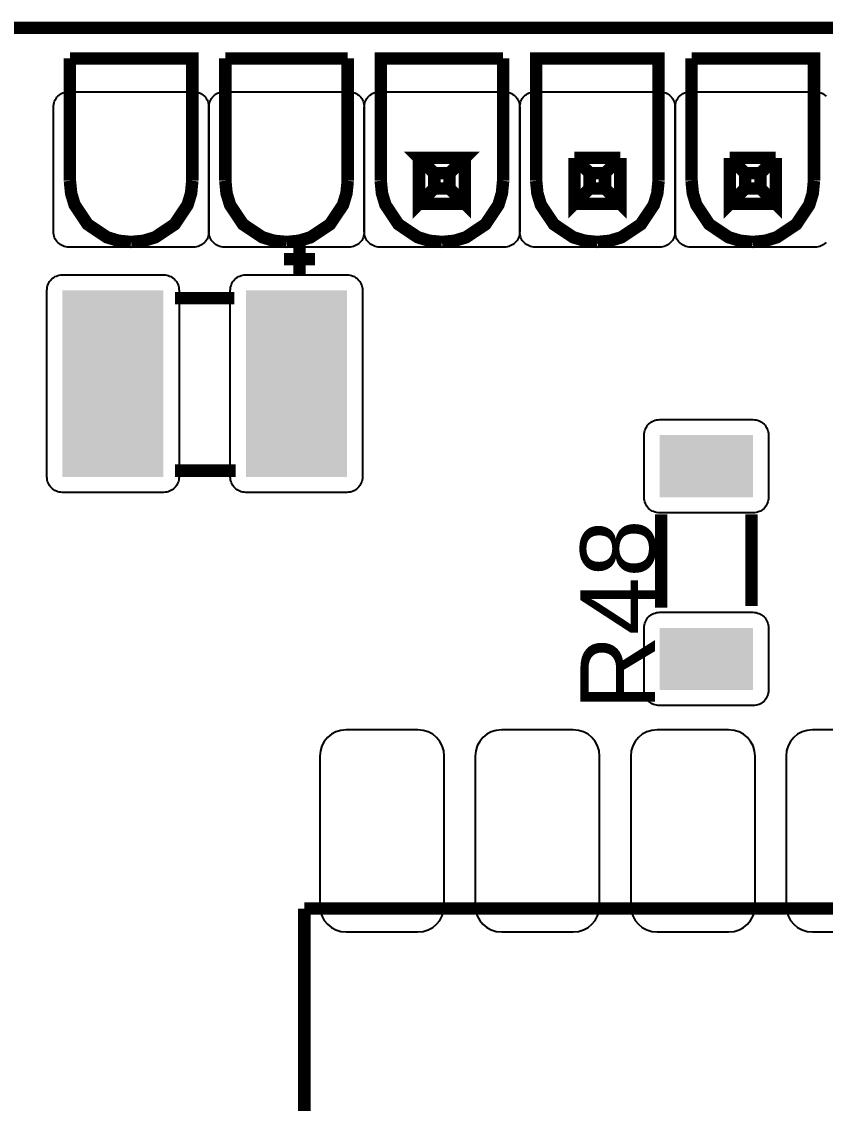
# Model space of a CAD drawing. Header units: inches. Extents: x -1.93 to 1.94, y -2.6 to 2.6.
# Drawn here: x -1.332 to -0.814, y 0.836 to 1.532 of the extents above; entities that cross this region are included whole.
import ezdxf

# ---------------------------------------------------------------- set-up
doc = ezdxf.new("R2010")
doc.units = ezdxf.units.IN
doc.layers.get('0').update_dxf_attribs({"linetype": 'CONTINUOUS'})

# ---------------------------------------------------------------- blocks, each defined once
blk = doc.blocks.new('RPAD')
blk.add_trace([(-0.5, -0.5), (-0.5, 0.5), (0.5, -0.5), (0.5, 0.5)])

msp = doc.modelspace()

# ---------------------------------------------------------------- linework, layer by layer
at = {"const_width": 0.008}
for points in [[(1.573465, 1.528117), (-1.576142, 1.528117)], [(1.573465, 1.528117), (-1.576142, 1.528117)], [(1.573465, 1.528117), (-1.576142, 1.528117)], [(-1.300551, 1.508431), (-1.300551, 1.475492)], [(-1.221811, 1.475492), (-1.221811, 1.508431), (-1.300551, 1.508431)], [(-1.300551, 1.508431), (-1.300551, 1.475492)], [(-1.221811, 1.475492), (-1.221811, 1.508431), (-1.300551, 1.508431)], [(-1.300551, 1.508431), (-1.300551, 1.475492)], [(-1.221811, 1.475492), (-1.221811, 1.508431), (-1.300551, 1.508431)], [(-1.200551, 1.508431), (-1.200551, 1.475492)], [(-1.121811, 1.508431), (-1.200551, 1.508431)], [(-1.200551, 1.508431), (-1.200551, 1.475492)], [(-1.121811, 1.508431), (-1.200551, 1.508431)], [(-1.200551, 1.508431), (-1.200551, 1.475492)], [(-1.121811, 1.508431), (-1.200551, 1.508431)], [(-1.121811, 1.475492), (-1.121811, 1.508431)], [(-1.121811, 1.475492), (-1.121811, 1.508431)], [(-1.121811, 1.475492), (-1.121811, 1.508431)], [(-1.021811, 1.508431), (-1.100551, 1.508431), (-1.100551, 1.475492)], [(-1.021811, 1.508431), (-1.100551, 1.508431), (-1.100551, 1.475492)], [(-1.021811, 1.508431), (-1.100551, 1.508431), (-1.100551, 1.475492)], [(-1.021811, 1.475492), (-1.021811, 1.508431)], [(-1.021811, 1.475492), (-1.021811, 1.508431)], [(-1.021811, 1.475492), (-1.021811, 1.508431)], [(-0.921811, 1.475492), (-0.921811, 1.508431), (-1.000551, 1.508431), (-1.000551, 1.475492)], [(-0.921811, 1.475492), (-0.921811, 1.508431), (-1.000551, 1.508431), (-1.000551, 1.475492)], [(-0.921811, 1.475492), (-0.921811, 1.508431), (-1.000551, 1.508431), (-1.000551, 1.475492)], [(-0.900551, 1.508431), (-0.900551, 1.475492)], [(-0.821811, 1.475492), (-0.821811, 1.508431), (-0.900551, 1.508431)], [(-0.900551, 1.508431), (-0.900551, 1.475492)], [(-0.821811, 1.475492), (-0.821811, 1.508431), (-0.900551, 1.508431)], [(-0.900551, 1.508431), (-0.900551, 1.475492)], [(-0.821811, 1.475492), (-0.821811, 1.508431), (-0.900551, 1.508431)], [(-1.300551, 1.475492), (-1.300551, 1.429691)], [(-1.300551, 1.475492), (-1.300551, 1.429691)], [(-1.300551, 1.475492), (-1.300551, 1.429691)], [(-1.221811, 1.429691), (-1.221811, 1.475492)], [(-1.221811, 1.429691), (-1.221811, 1.475492)], [(-1.221811, 1.429691), (-1.221811, 1.475492)], [(-1.200551, 1.475492), (-1.200551, 1.429691)], [(-1.200551, 1.475492), (-1.200551, 1.429691)], [(-1.200551, 1.475492), (-1.200551, 1.429691)], [(-1.121811, 1.429691), (-1.121811, 1.475492)], [(-1.121811, 1.429691), (-1.121811, 1.475492)], [(-1.121811, 1.429691), (-1.121811, 1.475492)], [(-1.100551, 1.475492), (-1.100551, 1.429691)], [(-1.100551, 1.475492), (-1.100551, 1.429691)], [(-1.100551, 1.475492), (-1.100551, 1.429691)], [(-1.021811, 1.429691), (-1.021811, 1.475492)], [(-1.021811, 1.429691), (-1.021811, 1.475492)], [(-1.021811, 1.429691), (-1.021811, 1.475492)], [(-1.000551, 1.475492), (-1.000551, 1.429691)], [(-1.000551, 1.475492), (-1.000551, 1.429691)], [(-1.000551, 1.475492), (-1.000551, 1.429691)], [(-0.921811, 1.429691), (-0.921811, 1.475492)], [(-0.921811, 1.429691), (-0.921811, 1.475492)], [(-0.921811, 1.429691), (-0.921811, 1.475492)], [(-0.900551, 1.475492), (-0.900551, 1.429691)], [(-0.900551, 1.475492), (-0.900551, 1.429691)], [(-0.900551, 1.475492), (-0.900551, 1.429691)], [(-0.821811, 1.429691), (-0.821811, 1.475492)], [(-0.821811, 1.429691), (-0.821811, 1.475492)], [(-0.821811, 1.429691), (-0.821811, 1.475492)], [(-1.066102, 1.434613), (-1.075945, 1.444455), (-1.046417, 1.444455), (-1.05626, 1.434613), (-1.066102, 1.434613)], [(-1.066102, 1.434613), (-1.075945, 1.444455), (-1.046417, 1.444455), (-1.05626, 1.434613), (-1.066102, 1.434613)], [(-1.066102, 1.434613), (-1.075945, 1.444455), (-1.046417, 1.444455), (-1.05626, 1.434613), (-1.066102, 1.434613)], [(-1.066102, 1.42477), (-1.075945, 1.414928), (-1.075945, 1.444455)], [(-1.066102, 1.42477), (-1.075945, 1.414928), (-1.075945, 1.444455)], [(-1.066102, 1.42477), (-1.075945, 1.414928), (-1.075945, 1.444455)], [(-1.046417, 1.444455), (-1.046417, 1.414928), (-1.05626, 1.42477), (-1.05626, 1.434613)], [(-1.046417, 1.444455), (-1.046417, 1.414928), (-1.05626, 1.42477), (-1.05626, 1.434613)], [(-1.046417, 1.444455), (-1.046417, 1.414928), (-1.05626, 1.42477), (-1.05626, 1.434613)], [(-0.966102, 1.42477), (-0.975945, 1.414928), (-0.975945, 1.444455)], [(-0.966102, 1.434613), (-0.975945, 1.444455)], [(-0.975945, 1.444455), (-0.946417, 1.444455)], [(-0.966102, 1.42477), (-0.975945, 1.414928), (-0.975945, 1.444455)], [(-0.966102, 1.434613), (-0.975945, 1.444455)], [(-0.975945, 1.444455), (-0.946417, 1.444455)], [(-0.966102, 1.42477), (-0.975945, 1.414928), (-0.975945, 1.444455)], [(-0.966102, 1.434613), (-0.975945, 1.444455)], [(-0.975945, 1.444455), (-0.946417, 1.444455)], [(-0.946417, 1.444455), (-0.95626, 1.434613)], [(-0.946417, 1.444455), (-0.946417, 1.414928), (-0.95626, 1.42477), (-0.95626, 1.434613)], [(-0.946417, 1.444455), (-0.95626, 1.434613)], [(-0.946417, 1.444455), (-0.946417, 1.414928), (-0.95626, 1.42477), (-0.95626, 1.434613)], [(-0.946417, 1.444455), (-0.95626, 1.434613)], [(-0.946417, 1.444455), (-0.946417, 1.414928), (-0.95626, 1.42477), (-0.95626, 1.434613)], [(-0.866102, 1.42477), (-0.875945, 1.414928), (-0.875945, 1.444455)], [(-0.866102, 1.434613), (-0.875945, 1.444455)], [(-0.875945, 1.444455), (-0.846417, 1.444455)], [(-0.866102, 1.42477), (-0.875945, 1.414928), (-0.875945, 1.444455)], [(-0.866102, 1.434613), (-0.875945, 1.444455)], [(-0.875945, 1.444455), (-0.846417, 1.444455)], [(-0.866102, 1.42477), (-0.875945, 1.414928), (-0.875945, 1.444455)], [(-0.866102, 1.434613), (-0.875945, 1.444455)], [(-0.875945, 1.444455), (-0.846417, 1.444455)], [(-0.846417, 1.444455), (-0.85626, 1.434613)], [(-0.846417, 1.444455), (-0.846417, 1.414928), (-0.85626, 1.42477), (-0.85626, 1.434613)], [(-0.846417, 1.444455), (-0.85626, 1.434613)], [(-0.846417, 1.444455), (-0.846417, 1.414928), (-0.85626, 1.42477), (-0.85626, 1.434613)], [(-0.846417, 1.444455), (-0.85626, 1.434613)], [(-0.846417, 1.444455), (-0.846417, 1.414928), (-0.85626, 1.42477), (-0.85626, 1.434613)], [(-1.066102, 1.434613), (-1.066102, 1.42477)], [(-1.066102, 1.434613), (-1.066102, 1.42477)], [(-1.066102, 1.434613), (-1.066102, 1.42477)], [(-0.966102, 1.434613), (-0.966102, 1.42477)], [(-0.95626, 1.434613), (-0.966102, 1.434613)], [(-0.966102, 1.434613), (-0.966102, 1.42477)], [(-0.95626, 1.434613), (-0.966102, 1.434613)], [(-0.966102, 1.434613), (-0.966102, 1.42477)], [(-0.95626, 1.434613), (-0.966102, 1.434613)], [(-0.866102, 1.434613), (-0.866102, 1.42477)], [(-0.85626, 1.434613), (-0.866102, 1.434613)], [(-0.866102, 1.434613), (-0.866102, 1.42477)], [(-0.85626, 1.434613), (-0.866102, 1.434613)], [(-0.866102, 1.434613), (-0.866102, 1.42477)], [(-0.85626, 1.434613), (-0.866102, 1.434613)], [(-1.300551, 1.429691), (-1.299768, 1.421641), (-1.297514, 1.414197), (-1.289171, 1.401702), (-1.276676, 1.393359), (-1.269231, 1.391105), (-1.261181, 1.390321)], [(-1.300551, 1.429691), (-1.299768, 1.421641), (-1.297514, 1.414197), (-1.289171, 1.401702), (-1.276676, 1.393359), (-1.269231, 1.391105), (-1.261181, 1.390321)], [(-1.300551, 1.429691), (-1.299768, 1.421641), (-1.297514, 1.414197), (-1.289171, 1.401702), (-1.276676, 1.393359), (-1.269231, 1.391105), (-1.261181, 1.390321)], [(-1.221811, 1.429691), (-1.222594, 1.421641), (-1.224848, 1.414197), (-1.233191, 1.401702), (-1.245687, 1.393359), (-1.253131, 1.391105), (-1.261181, 1.390321)], [(-1.221811, 1.429691), (-1.222594, 1.421641), (-1.224848, 1.414197), (-1.233191, 1.401702), (-1.245687, 1.393359), (-1.253131, 1.391105), (-1.261181, 1.390321)], [(-1.221811, 1.429691), (-1.222594, 1.421641), (-1.224848, 1.414197), (-1.233191, 1.401702), (-1.245687, 1.393359), (-1.253131, 1.391105), (-1.261181, 1.390321)], [(-1.200551, 1.429691), (-1.199768, 1.421641), (-1.197514, 1.414197), (-1.189171, 1.401702), (-1.176676, 1.393359), (-1.169231, 1.391105), (-1.161181, 1.390321)], [(-1.200551, 1.429691), (-1.199768, 1.421641), (-1.197514, 1.414197), (-1.189171, 1.401702), (-1.176676, 1.393359), (-1.169231, 1.391105), (-1.161181, 1.390321)], [(-1.200551, 1.429691), (-1.199768, 1.421641), (-1.197514, 1.414197), (-1.189171, 1.401702), (-1.176676, 1.393359), (-1.169231, 1.391105), (-1.161181, 1.390321)], [(-1.121811, 1.429691), (-1.122594, 1.421641), (-1.124848, 1.414197), (-1.133191, 1.401702), (-1.145687, 1.393359), (-1.153131, 1.391105), (-1.161181, 1.390321)], [(-1.121811, 1.429691), (-1.122594, 1.421641), (-1.124848, 1.414197), (-1.133191, 1.401702), (-1.145687, 1.393359), (-1.153131, 1.391105), (-1.161181, 1.390321)], [(-1.121811, 1.429691), (-1.122594, 1.421641), (-1.124848, 1.414197), (-1.133191, 1.401702), (-1.145687, 1.393359), (-1.153131, 1.391105), (-1.161181, 1.390321)], [(-1.100551, 1.429691), (-1.099768, 1.421641), (-1.097514, 1.414197), (-1.089171, 1.401702), (-1.076676, 1.393359), (-1.069231, 1.391105), (-1.061181, 1.390321)], [(-1.100551, 1.429691), (-1.099768, 1.421641), (-1.097514, 1.414197), (-1.089171, 1.401702), (-1.076676, 1.393359), (-1.069231, 1.391105), (-1.061181, 1.390321)], [(-1.100551, 1.429691), (-1.099768, 1.421641), (-1.097514, 1.414197), (-1.089171, 1.401702), (-1.076676, 1.393359), (-1.069231, 1.391105), (-1.061181, 1.390321)], [(-1.066102, 1.42477), (-1.05626, 1.42477)], [(-1.066102, 1.42477), (-1.05626, 1.42477)], [(-1.066102, 1.42477), (-1.05626, 1.42477)], [(-1.021811, 1.429691), (-1.022594, 1.421641), (-1.024848, 1.414197), (-1.033191, 1.401702), (-1.045687, 1.393359), (-1.053131, 1.391105), (-1.061181, 1.390321)], [(-1.021811, 1.429691), (-1.022594, 1.421641), (-1.024848, 1.414197), (-1.033191, 1.401702), (-1.045687, 1.393359), (-1.053131, 1.391105), (-1.061181, 1.390321)], [(-1.021811, 1.429691), (-1.022594, 1.421641), (-1.024848, 1.414197), (-1.033191, 1.401702), (-1.045687, 1.393359), (-1.053131, 1.391105), (-1.061181, 1.390321)], [(-1.000551, 1.429691), (-0.999768, 1.421641), (-0.997514, 1.414197), (-0.989171, 1.401702), (-0.976676, 1.393359), (-0.969231, 1.391105), (-0.961181, 1.390321)], [(-1.000551, 1.429691), (-0.999768, 1.421641), (-0.997514, 1.414197), (-0.989171, 1.401702), (-0.976676, 1.393359), (-0.969231, 1.391105), (-0.961181, 1.390321)], [(-1.000551, 1.429691), (-0.999768, 1.421641), (-0.997514, 1.414197), (-0.989171, 1.401702), (-0.976676, 1.393359), (-0.969231, 1.391105), (-0.961181, 1.390321)], [(-0.966102, 1.42477), (-0.95626, 1.42477)], [(-0.966102, 1.42477), (-0.95626, 1.42477)], [(-0.966102, 1.42477), (-0.95626, 1.42477)], [(-0.921811, 1.429691), (-0.922594, 1.421641), (-0.924848, 1.414197), (-0.933191, 1.401702), (-0.945687, 1.393359), (-0.953131, 1.391105), (-0.961181, 1.390321)], [(-0.921811, 1.429691), (-0.922594, 1.421641), (-0.924848, 1.414197), (-0.933191, 1.401702), (-0.945687, 1.393359), (-0.953131, 1.391105), (-0.961181, 1.390321)], [(-0.921811, 1.429691), (-0.922594, 1.421641), (-0.924848, 1.414197), (-0.933191, 1.401702), (-0.945687, 1.393359), (-0.953131, 1.391105), (-0.961181, 1.390321)], [(-0.900551, 1.429691), (-0.899768, 1.421641), (-0.897514, 1.414197), (-0.889171, 1.401702), (-0.876676, 1.393359), (-0.869231, 1.391105), (-0.861181, 1.390321)], [(-0.900551, 1.429691), (-0.899768, 1.421641), (-0.897514, 1.414197), (-0.889171, 1.401702), (-0.876676, 1.393359), (-0.869231, 1.391105), (-0.861181, 1.390321)], [(-0.900551, 1.429691), (-0.899768, 1.421641), (-0.897514, 1.414197), (-0.889171, 1.401702), (-0.876676, 1.393359), (-0.869231, 1.391105), (-0.861181, 1.390321)], [(-0.866102, 1.42477), (-0.85626, 1.42477)], [(-0.866102, 1.42477), (-0.85626, 1.42477)], [(-0.866102, 1.42477), (-0.85626, 1.42477)], [(-0.821811, 1.429691), (-0.822594, 1.421641), (-0.824848, 1.414197), (-0.833191, 1.401702), (-0.845687, 1.393359), (-0.853131, 1.391105), (-0.861181, 1.390321)], [(-0.821811, 1.429691), (-0.822594, 1.421641), (-0.824848, 1.414197), (-0.833191, 1.401702), (-0.845687, 1.393359), (-0.853131, 1.391105), (-0.861181, 1.390321)], [(-0.821811, 1.429691), (-0.822594, 1.421641), (-0.824848, 1.414197), (-0.833191, 1.401702), (-0.845687, 1.393359), (-0.853131, 1.391105), (-0.861181, 1.390321)], [(-1.046417, 1.414928), (-1.075945, 1.414928)], [(-1.046417, 1.414928), (-1.075945, 1.414928)], [(-1.046417, 1.414928), (-1.075945, 1.414928)], [(-0.946417, 1.414928), (-0.975945, 1.414928)], [(-0.946417, 1.414928), (-0.975945, 1.414928)], [(-0.946417, 1.414928), (-0.975945, 1.414928)], [(-0.846417, 1.414928), (-0.875945, 1.414928)], [(-0.846417, 1.414928), (-0.875945, 1.414928)], [(-0.846417, 1.414928), (-0.875945, 1.414928)], [(-1.152843, 1.369213), (-1.152843, 1.389213)], [(-1.152843, 1.369213), (-1.152843, 1.389213)], [(-1.152843, 1.369213), (-1.152843, 1.389213)], [(-1.162843, 1.379213), (-1.142843, 1.379213)], [(-1.162843, 1.379213), (-1.142843, 1.379213)], [(-1.162843, 1.379213), (-1.142843, 1.379213)], [(-1.232843, 1.354213), (-1.194843, 1.354213)], [(-1.232843, 1.354213), (-1.194843, 1.354213)], [(-1.232843, 1.354213), (-1.194843, 1.354213)], [(-1.232843, 1.243213), (-1.193843, 1.243213)], [(-1.232843, 1.243213), (-1.193843, 1.243213)], [(-1.232843, 1.243213), (-1.193843, 1.243213)], [(-0.920063, 1.155047), (-0.920063, 1.215047)], [(-0.920063, 1.155047), (-0.920063, 1.215047)], [(-0.920063, 1.155047), (-0.920063, 1.215047)], [(-0.862063, 1.156047), (-0.862063, 1.215047)], [(-0.862063, 1.156047), (-0.862063, 1.215047)], [(-0.862063, 1.156047), (-0.862063, 1.215047)], [(-1.149724, 0.961417), (-1.149724, 0.461417)], [(0.850276, 0.961417), (-1.149724, 0.961417)], [(-1.149724, 0.961417), (-1.149724, 0.461417)], [(0.850276, 0.961417), (-1.149724, 0.961417)], [(-1.149724, 0.961417), (-1.149724, 0.461417)], [(0.850276, 0.961417), (-1.149724, 0.961417)]]:
    msp.add_lwpolyline(points, dxfattribs=at)
for points in [[(-1.301142, 1.487008), (-1.221142, 1.487008), (-1.220102, 1.486957), (-1.219097, 1.486809), (-1.21813, 1.486567), (-1.217206, 1.486236), (-1.21633, 1.485822), (-1.215506, 1.485327), (-1.214738, 1.484757), (-1.214032, 1.484117), (-1.213392, 1.483411), (-1.212823, 1.482644), (-1.212328, 1.48182), (-1.211913, 1.480943), (-1.211583, 1.480019), (-1.211341, 1.479052), (-1.211192, 1.478047), (-1.211142, 1.477008), (-1.211142, 1.397008), (-1.211192, 1.395969), (-1.211341, 1.394963), (-1.211583, 1.393996), (-1.211913, 1.393072), (-1.212328, 1.392196), (-1.212823, 1.391372), (-1.213392, 1.390605), (-1.214032, 1.389898), (-1.214738, 1.389258), (-1.215506, 1.388689), (-1.21633, 1.388194), (-1.217206, 1.38778), (-1.21813, 1.387449), (-1.219097, 1.387207), (-1.220102, 1.387058), (-1.221142, 1.387008), (-1.301142, 1.387008), (-1.302181, 1.387058), (-1.303186, 1.387207), (-1.304153, 1.387449), (-1.305077, 1.38778), (-1.305954, 1.388194), (-1.306778, 1.388689), (-1.307545, 1.389258), (-1.308251, 1.389898), (-1.308891, 1.390605), (-1.309461, 1.391372), (-1.309955, 1.392196), (-1.31037, 1.393072), (-1.310701, 1.393996), (-1.310943, 1.394963), (-1.311091, 1.395969), (-1.311142, 1.397008), (-1.311142, 1.477008), (-1.311091, 1.478047), (-1.310943, 1.479052), (-1.310701, 1.480019), (-1.31037, 1.480943), (-1.309955, 1.48182), (-1.309461, 1.482644), (-1.308891, 1.483411), (-1.308251, 1.484117), (-1.307545, 1.484757), (-1.306778, 1.485327), (-1.305954, 1.485822), (-1.305077, 1.486236), (-1.304153, 1.486567), (-1.303186, 1.486809), (-1.302181, 1.486957), (-1.301142, 1.487008)], [(-1.201142, 1.487008), (-1.121142, 1.487008), (-1.120102, 1.486957), (-1.119097, 1.486809), (-1.11813, 1.486567), (-1.117206, 1.486236), (-1.11633, 1.485822), (-1.115506, 1.485327), (-1.114738, 1.484757), (-1.114032, 1.484117), (-1.113392, 1.483411), (-1.112823, 1.482644), (-1.112328, 1.48182), (-1.111913, 1.480943), (-1.111583, 1.480019), (-1.111341, 1.479052), (-1.111192, 1.478047), (-1.111142, 1.477008), (-1.111142, 1.397008), (-1.111192, 1.395969), (-1.111341, 1.394963), (-1.111583, 1.393996), (-1.111913, 1.393072), (-1.112328, 1.392196), (-1.112823, 1.391372), (-1.113392, 1.390605), (-1.114032, 1.389898), (-1.114738, 1.389258), (-1.115506, 1.388689), (-1.11633, 1.388194), (-1.117206, 1.38778), (-1.11813, 1.387449), (-1.119097, 1.387207), (-1.120102, 1.387058), (-1.121142, 1.387008), (-1.201142, 1.387008), (-1.202181, 1.387058), (-1.203186, 1.387207), (-1.204153, 1.387449), (-1.205077, 1.38778), (-1.205954, 1.388194), (-1.206778, 1.388689), (-1.207545, 1.389258), (-1.208251, 1.389898), (-1.208891, 1.390605), (-1.209461, 1.391372), (-1.209955, 1.392196), (-1.21037, 1.393072), (-1.210701, 1.393996), (-1.210943, 1.394963), (-1.211091, 1.395969), (-1.211142, 1.397008), (-1.211142, 1.477008), (-1.211091, 1.478047), (-1.210943, 1.479052), (-1.210701, 1.480019), (-1.21037, 1.480943), (-1.209955, 1.48182), (-1.209461, 1.482644), (-1.208891, 1.483411), (-1.208251, 1.484117), (-1.207545, 1.484757), (-1.206778, 1.485327), (-1.205954, 1.485822), (-1.205077, 1.486236), (-1.204153, 1.486567), (-1.203186, 1.486809), (-1.202181, 1.486957), (-1.201142, 1.487008)], [(-1.101142, 1.487008), (-1.021142, 1.487008), (-1.020102, 1.486957), (-1.019097, 1.486809), (-1.01813, 1.486567), (-1.017206, 1.486236), (-1.01633, 1.485822), (-1.015506, 1.485327), (-1.014738, 1.484757), (-1.014032, 1.484117), (-1.013392, 1.483411), (-1.012823, 1.482644), (-1.012328, 1.48182), (-1.011913, 1.480943), (-1.011583, 1.480019), (-1.011341, 1.479052), (-1.011192, 1.478047), (-1.011142, 1.477008), (-1.011142, 1.397008), (-1.011192, 1.395969), (-1.011341, 1.394963), (-1.011583, 1.393996), (-1.011913, 1.393072), (-1.012328, 1.392196), (-1.012823, 1.391372), (-1.013392, 1.390605), (-1.014032, 1.389898), (-1.014738, 1.389258), (-1.015506, 1.388689), (-1.01633, 1.388194), (-1.017206, 1.38778), (-1.01813, 1.387449), (-1.019097, 1.387207), (-1.020102, 1.387058), (-1.021142, 1.387008), (-1.101142, 1.387008), (-1.102181, 1.387058), (-1.103186, 1.387207), (-1.104153, 1.387449), (-1.105077, 1.38778), (-1.105954, 1.388194), (-1.106778, 1.388689), (-1.107545, 1.389258), (-1.108251, 1.389898), (-1.108891, 1.390605), (-1.109461, 1.391372), (-1.109955, 1.392196), (-1.11037, 1.393072), (-1.110701, 1.393996), (-1.110943, 1.394963), (-1.111091, 1.395969), (-1.111142, 1.397008), (-1.111142, 1.477008), (-1.111091, 1.478047), (-1.110943, 1.479052), (-1.110701, 1.480019), (-1.11037, 1.480943), (-1.109955, 1.48182), (-1.109461, 1.482644), (-1.108891, 1.483411), (-1.108251, 1.484117), (-1.107545, 1.484757), (-1.106778, 1.485327), (-1.105954, 1.485822), (-1.105077, 1.486236), (-1.104153, 1.486567), (-1.103186, 1.486809), (-1.102181, 1.486957), (-1.101142, 1.487008)], [(-1.001142, 1.487008), (-0.921142, 1.487008), (-0.920102, 1.486957), (-0.919097, 1.486809), (-0.91813, 1.486567), (-0.917206, 1.486236), (-0.91633, 1.485822), (-0.915506, 1.485327), (-0.914738, 1.484757), (-0.914032, 1.484117), (-0.913392, 1.483411), (-0.912823, 1.482644), (-0.912328, 1.48182), (-0.911913, 1.480943), (-0.911583, 1.480019), (-0.911341, 1.479052), (-0.911192, 1.478047), (-0.911142, 1.477008), (-0.911142, 1.397008), (-0.911192, 1.395969), (-0.911341, 1.394963), (-0.911583, 1.393996), (-0.911913, 1.393072), (-0.912328, 1.392196), (-0.912823, 1.391372), (-0.913392, 1.390605), (-0.914032, 1.389898), (-0.914738, 1.389258), (-0.915506, 1.388689), (-0.91633, 1.388194), (-0.917206, 1.38778), (-0.91813, 1.387449), (-0.919097, 1.387207), (-0.920102, 1.387058), (-0.921142, 1.387008), (-1.001142, 1.387008), (-1.002181, 1.387058), (-1.003186, 1.387207), (-1.004153, 1.387449), (-1.005077, 1.38778), (-1.005954, 1.388194), (-1.006778, 1.388689), (-1.007545, 1.389258), (-1.008251, 1.389898), (-1.008891, 1.390605), (-1.009461, 1.391372), (-1.009955, 1.392196), (-1.01037, 1.393072), (-1.010701, 1.393996), (-1.010943, 1.394963), (-1.011091, 1.395969), (-1.011142, 1.397008), (-1.011142, 1.477008), (-1.011091, 1.478047), (-1.010943, 1.479052), (-1.010701, 1.480019), (-1.01037, 1.480943), (-1.009955, 1.48182), (-1.009461, 1.482644), (-1.008891, 1.483411), (-1.008251, 1.484117), (-1.007545, 1.484757), (-1.006778, 1.485327), (-1.005954, 1.485822), (-1.005077, 1.486236), (-1.004153, 1.486567), (-1.003186, 1.486809), (-1.002181, 1.486957), (-1.001142, 1.487008)], [(-1.305343, 1.369213), (-1.240343, 1.369213), (-1.239303, 1.369162), (-1.238298, 1.369014), (-1.237331, 1.368772), (-1.236407, 1.368441), (-1.235531, 1.368026), (-1.234707, 1.367531), (-1.233939, 1.366962), (-1.233233, 1.366322), (-1.232593, 1.365616), (-1.232024, 1.364848), (-1.231529, 1.364024), (-1.231114, 1.363148), (-1.230783, 1.362224), (-1.230541, 1.361257), (-1.230393, 1.360252), (-1.230343, 1.359213), (-1.230343, 1.239213), (-1.230393, 1.238173), (-1.230541, 1.237168), (-1.230783, 1.236201), (-1.231114, 1.235277), (-1.231529, 1.234401), (-1.232024, 1.233577), (-1.232593, 1.232809), (-1.233233, 1.232103), (-1.233939, 1.231463), (-1.234707, 1.230894), (-1.235531, 1.230399), (-1.236407, 1.229984), (-1.237331, 1.229654), (-1.238298, 1.229411), (-1.239303, 1.229263), (-1.240343, 1.229213), (-1.305343, 1.229213), (-1.306382, 1.229263), (-1.307387, 1.229411), (-1.308354, 1.229654), (-1.309278, 1.229984), (-1.310154, 1.230399), (-1.310978, 1.230894), (-1.311746, 1.231463), (-1.312452, 1.232103), (-1.313092, 1.232809), (-1.313661, 1.233577), (-1.314156, 1.234401), (-1.314571, 1.235277), (-1.314902, 1.236201), (-1.315144, 1.237168), (-1.315292, 1.238173), (-1.315343, 1.239213), (-1.315343, 1.359213), (-1.315292, 1.360252), (-1.315144, 1.361257), (-1.314902, 1.362224), (-1.314571, 1.363148), (-1.314156, 1.364024), (-1.313661, 1.364848), (-1.313092, 1.365616), (-1.312452, 1.366322), (-1.311746, 1.366962), (-1.310978, 1.367531), (-1.310154, 1.368026), (-1.309278, 1.368441), (-1.308354, 1.368772), (-1.307387, 1.369014), (-1.306382, 1.369162), (-1.305343, 1.369213)], [(-1.187343, 1.369213), (-1.122343, 1.369213), (-1.121303, 1.369162), (-1.120298, 1.369014), (-1.119331, 1.368772), (-1.118407, 1.368441), (-1.117531, 1.368026), (-1.116707, 1.367531), (-1.115939, 1.366962), (-1.115233, 1.366322), (-1.114593, 1.365616), (-1.114024, 1.364848), (-1.113529, 1.364024), (-1.113114, 1.363148), (-1.112783, 1.362224), (-1.112541, 1.361257), (-1.112393, 1.360252), (-1.112343, 1.359213), (-1.112343, 1.239213), (-1.112393, 1.238173), (-1.112541, 1.237168), (-1.112783, 1.236201), (-1.113114, 1.235277), (-1.113529, 1.234401), (-1.114024, 1.233577), (-1.114593, 1.232809), (-1.115233, 1.232103), (-1.115939, 1.231463), (-1.116707, 1.230894), (-1.117531, 1.230399), (-1.118407, 1.229984), (-1.119331, 1.229654), (-1.120298, 1.229411), (-1.121303, 1.229263), (-1.122343, 1.229213), (-1.187343, 1.229213), (-1.188382, 1.229263), (-1.189387, 1.229411), (-1.190354, 1.229654), (-1.191278, 1.229984), (-1.192154, 1.230399), (-1.192978, 1.230894), (-1.193746, 1.231463), (-1.194452, 1.232103), (-1.195092, 1.232809), (-1.195661, 1.233577), (-1.196156, 1.234401), (-1.196571, 1.235277), (-1.196902, 1.236201), (-1.197144, 1.237168), (-1.197292, 1.238173), (-1.197343, 1.239213), (-1.197343, 1.359213), (-1.197292, 1.360252), (-1.197144, 1.361257), (-1.196902, 1.362224), (-1.196571, 1.363148), (-1.196156, 1.364024), (-1.195661, 1.364848), (-1.195092, 1.365616), (-1.194452, 1.366322), (-1.193746, 1.366962), (-1.192978, 1.367531), (-1.192154, 1.368026), (-1.191278, 1.368441), (-1.190354, 1.368772), (-1.189387, 1.369014), (-1.188382, 1.369162), (-1.187343, 1.369213)], [(-0.931063, 1.226047), (-0.931063, 1.266047), (-0.931013, 1.267087), (-0.930864, 1.268092), (-0.930622, 1.269059), (-0.930291, 1.269983), (-0.929877, 1.270859), (-0.929382, 1.271683), (-0.928813, 1.272451), (-0.928172, 1.273157), (-0.927466, 1.273797), (-0.926699, 1.274366), (-0.925875, 1.274861), (-0.924998, 1.275276), (-0.924074, 1.275606), (-0.923107, 1.275848), (-0.922102, 1.275997), (-0.921063, 1.276047), (-0.861063, 1.276047), (-0.860024, 1.275997), (-0.859019, 1.275848), (-0.858052, 1.275606), (-0.857128, 1.275276), (-0.856251, 1.274861), (-0.855427, 1.274366), (-0.85466, 1.273797), (-0.853954, 1.273157), (-0.853313, 1.272451), (-0.852744, 1.271683), (-0.852249, 1.270859), (-0.851835, 1.269983), (-0.851504, 1.269059), (-0.851262, 1.268092), (-0.851113, 1.267087), (-0.851063, 1.266047), (-0.851063, 1.226047), (-0.851113, 1.225008), (-0.851262, 1.224003), (-0.851504, 1.223036), (-0.851835, 1.222112), (-0.852249, 1.221235), (-0.852744, 1.220411), (-0.853313, 1.219644), (-0.853954, 1.218938), (-0.85466, 1.218298), (-0.855427, 1.217728), (-0.856251, 1.217234), (-0.857128, 1.216819), (-0.858052, 1.216488), (-0.859019, 1.216246), (-0.860024, 1.216098), (-0.861063, 1.216047), (-0.921063, 1.216047), (-0.922102, 1.216098), (-0.923107, 1.216246), (-0.924074, 1.216488), (-0.924998, 1.216819), (-0.925875, 1.217234), (-0.926699, 1.217728), (-0.927466, 1.218298), (-0.928172, 1.218938), (-0.928813, 1.219644), (-0.929382, 1.220411), (-0.929877, 1.221235), (-0.930291, 1.222112), (-0.930622, 1.223036), (-0.930864, 1.224003), (-0.931013, 1.225008), (-0.931063, 1.226047)], [(-0.931063, 1.102047), (-0.931063, 1.142047), (-0.931013, 1.143087), (-0.930864, 1.144092), (-0.930622, 1.145059), (-0.930291, 1.145983), (-0.929877, 1.146859), (-0.929382, 1.147683), (-0.928813, 1.148451), (-0.928172, 1.149157), (-0.927466, 1.149797), (-0.926699, 1.150366), (-0.925875, 1.150861), (-0.924998, 1.151276), (-0.924074, 1.151606), (-0.923107, 1.151848), (-0.922102, 1.151997), (-0.921063, 1.152047), (-0.861063, 1.152047), (-0.860024, 1.151997), (-0.859019, 1.151848), (-0.858052, 1.151606), (-0.857128, 1.151276), (-0.856251, 1.150861), (-0.855427, 1.150366), (-0.85466, 1.149797), (-0.853954, 1.149157), (-0.853313, 1.148451), (-0.852744, 1.147683), (-0.852249, 1.146859), (-0.851835, 1.145983), (-0.851504, 1.145059), (-0.851262, 1.144092), (-0.851113, 1.143087), (-0.851063, 1.142047), (-0.851063, 1.102047), (-0.851113, 1.101008), (-0.851262, 1.100003), (-0.851504, 1.099036), (-0.851835, 1.098112), (-0.852249, 1.097235), (-0.852744, 1.096411), (-0.853313, 1.095644), (-0.853954, 1.094938), (-0.85466, 1.094298), (-0.855427, 1.093728), (-0.856251, 1.093234), (-0.857128, 1.092819), (-0.858052, 1.092488), (-0.859019, 1.092246), (-0.860024, 1.092098), (-0.861063, 1.092047), (-0.921063, 1.092047), (-0.922102, 1.092098), (-0.923107, 1.092246), (-0.924074, 1.092488), (-0.924998, 1.092819), (-0.925875, 1.093234), (-0.926699, 1.093728), (-0.927466, 1.094298), (-0.928172, 1.094938), (-0.928813, 1.095644), (-0.929382, 1.096411), (-0.929877, 1.097235), (-0.930291, 1.098112), (-0.930622, 1.099036), (-0.930864, 1.100003), (-0.931013, 1.101008), (-0.931063, 1.102047)], [(-1.122724, 0.946417), (-1.076724, 0.946417), (-1.073248, 0.946756), (-1.070034, 0.947729), (-1.067143, 0.949275), (-1.064639, 0.951331), (-1.062582, 0.953836), (-1.061036, 0.956727), (-1.060063, 0.959941), (-1.059724, 0.963417), (-1.059724, 1.059417), (-1.060063, 1.062893), (-1.061036, 1.066107), (-1.062582, 1.068998), (-1.064639, 1.071503), (-1.067143, 1.07356), (-1.070034, 1.075106), (-1.073248, 1.076079), (-1.076724, 1.076417), (-1.122724, 1.076417), (-1.1262, 1.076079), (-1.129415, 1.075106), (-1.132306, 1.07356), (-1.13481, 1.071503), (-1.136867, 1.068998), (-1.138413, 1.066107), (-1.139386, 1.062893), (-1.139724, 1.059417), (-1.139724, 0.963417), (-1.139386, 0.959941), (-1.138413, 0.956727), (-1.136867, 0.953836), (-1.13481, 0.951331), (-1.132306, 0.949275), (-1.129415, 0.947729), (-1.1262, 0.946756), (-1.122724, 0.946417)], [(-1.022724, 0.946417), (-0.976724, 0.946417), (-0.973248, 0.946756), (-0.970034, 0.947729), (-0.967143, 0.949275), (-0.964639, 0.951331), (-0.962582, 0.953836), (-0.961036, 0.956727), (-0.960063, 0.959941), (-0.959724, 0.963417), (-0.959724, 1.059417), (-0.960063, 1.062893), (-0.961036, 1.066107), (-0.962582, 1.068998), (-0.964639, 1.071503), (-0.967143, 1.07356), (-0.970034, 1.075106), (-0.973248, 1.076079), (-0.976724, 1.076417), (-1.022724, 1.076417), (-1.0262, 1.076079), (-1.029415, 1.075106), (-1.032306, 1.07356), (-1.03481, 1.071503), (-1.036867, 1.068998), (-1.038413, 1.066107), (-1.039386, 1.062893), (-1.039724, 1.059417), (-1.039724, 0.963417), (-1.039386, 0.959941), (-1.038413, 0.956727), (-1.036867, 0.953836), (-1.03481, 0.951331), (-1.032306, 0.949275), (-1.029415, 0.947729), (-1.0262, 0.946756), (-1.022724, 0.946417)], [(-0.922724, 0.946417), (-0.876724, 0.946417), (-0.873248, 0.946756), (-0.870034, 0.947729), (-0.867143, 0.949275), (-0.864639, 0.951331), (-0.862582, 0.953836), (-0.861036, 0.956727), (-0.860063, 0.959941), (-0.859724, 0.963417), (-0.859724, 1.059417), (-0.860063, 1.062893), (-0.861036, 1.066107), (-0.862582, 1.068998), (-0.864639, 1.071503), (-0.867143, 1.07356), (-0.870034, 1.075106), (-0.873248, 1.076079), (-0.876724, 1.076417), (-0.922724, 1.076417), (-0.9262, 1.076079), (-0.929415, 1.075106), (-0.932306, 1.07356), (-0.93481, 1.071503), (-0.936867, 1.068998), (-0.938413, 1.066107), (-0.939386, 1.062893), (-0.939724, 1.059417), (-0.939724, 0.963417), (-0.939386, 0.959941), (-0.938413, 0.956727), (-0.936867, 0.953836), (-0.93481, 0.951331), (-0.932306, 0.949275), (-0.929415, 0.947729), (-0.9262, 0.946756), (-0.922724, 0.946417)]]:
    msp.add_lwpolyline(points, close=True)
for points in [[(-0.814032, 1.389898), (-0.814738, 1.389258), (-0.815506, 1.388689), (-0.81633, 1.388194), (-0.817206, 1.38778), (-0.81813, 1.387449), (-0.819097, 1.387207), (-0.820102, 1.387058), (-0.821142, 1.387008), (-0.901142, 1.387008), (-0.902181, 1.387058), (-0.903186, 1.387207), (-0.904153, 1.387449), (-0.905077, 1.38778), (-0.905954, 1.388194), (-0.906778, 1.388689), (-0.907545, 1.389258), (-0.908251, 1.389898), (-0.908891, 1.390605), (-0.909461, 1.391372), (-0.909955, 1.392196), (-0.91037, 1.393072), (-0.910701, 1.393996), (-0.910943, 1.394963), (-0.911091, 1.395969), (-0.911142, 1.397008), (-0.911142, 1.477008), (-0.911091, 1.478047), (-0.910943, 1.479052), (-0.910701, 1.480019), (-0.91037, 1.480943), (-0.909955, 1.48182), (-0.909461, 1.482644), (-0.908891, 1.483411), (-0.908251, 1.484117), (-0.907545, 1.484757), (-0.906778, 1.485327), (-0.905954, 1.485822), (-0.905077, 1.486236), (-0.904153, 1.486567), (-0.903186, 1.486809), (-0.902181, 1.486957), (-0.901142, 1.487008), (-0.901142, 1.487008), (-0.821142, 1.487008), (-0.820102, 1.486957), (-0.819097, 1.486809), (-0.81813, 1.486567), (-0.817206, 1.486236), (-0.81633, 1.485822), (-0.815506, 1.485327), (-0.814738, 1.484757), (-0.814032, 1.484117)], [(-0.776724, 1.076417), (-0.822724, 1.076417), (-0.8262, 1.076079), (-0.829415, 1.075106), (-0.832306, 1.07356), (-0.83481, 1.071503), (-0.836867, 1.068998), (-0.838413, 1.066107), (-0.839386, 1.062893), (-0.839724, 1.059417), (-0.839724, 0.963417), (-0.839386, 0.959941), (-0.838413, 0.956727), (-0.836867, 0.953836), (-0.83481, 0.951331), (-0.832306, 0.949275), (-0.829415, 0.947729), (-0.8262, 0.946756), (-0.822724, 0.946417), (-0.822724, 0.946417), (-0.776724, 0.946417)]]:
    msp.add_lwpolyline(points)

# ---------------------------------------------------------------- block references
at = {"xscale": 0.065, "yscale": 0.12}
for p in [(-1.272843, 1.299213), (-1.154842, 1.299213)]:
    msp.add_blockref('RPAD', p, dxfattribs=at)
at = {"xscale": 0.04, "yscale": 0.06, "rotation": 90}
for p in [(-0.891063, 1.246047), (-0.891063, 1.122047)]:
    msp.add_blockref('RPAD', p, dxfattribs=at)

# ---------------------------------------------------------------- texts
at = {"width": 1.041667}
msp.add_text('R48', height=0.048, rotation=90, dxfattribs=at).set_placement((-0.924063, 1.089047))
msp.add_text('R48', height=0.048, rotation=90, dxfattribs=at).set_placement((-0.924063, 1.089047))
msp.add_text('R48', height=0.048, rotation=90, dxfattribs=at).set_placement((-0.924063, 1.089047))

doc.saveas('drawing.dxf')
